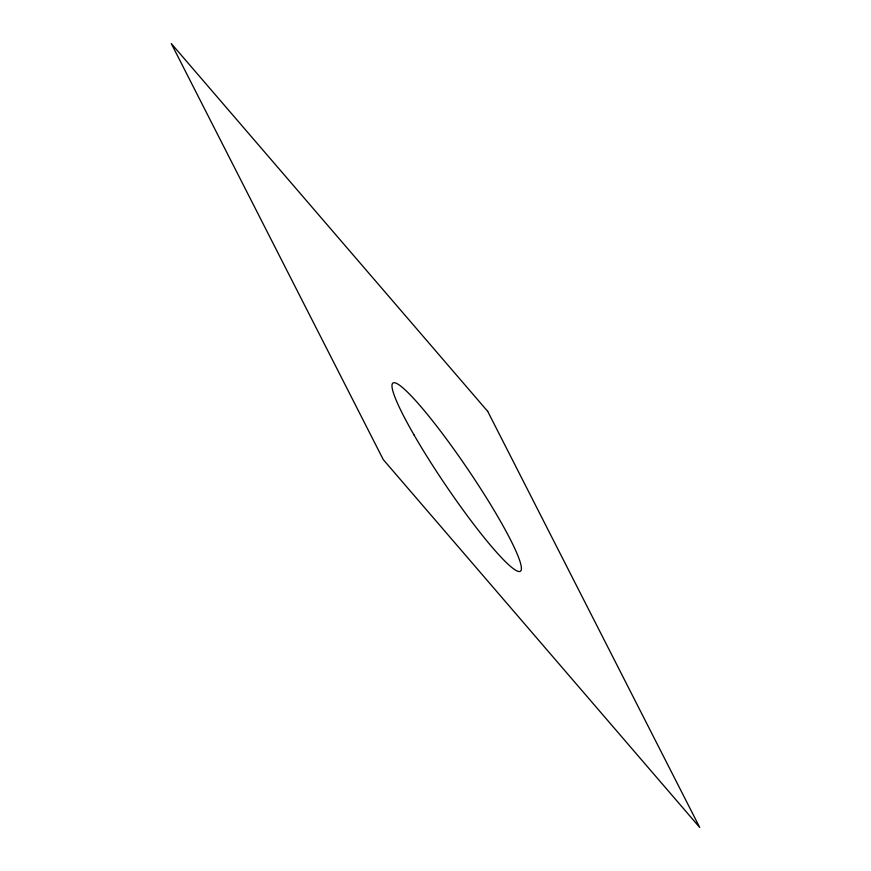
<?xml version="1.0" encoding="UTF-8"?>
<svg xmlns="http://www.w3.org/2000/svg" width="871" height="871" viewBox="0 0 871 871"><rect width="100%" height="100%" fill="white"/><g stroke="black" fill="none" stroke-linecap="round" stroke-linejoin="round"><path stroke-width="1.31" d="M487.716 411.373L171.282 43.55L383.284 459.627L699.718 827.45L487.716 411.373M414.063 435.01A113.666 13.653 55.9 0 0 520.227 571.343A113.666 13.653 55.9 0 0 435.816 424.972A113.666 13.653 55.9 0 0 414.063 435.01"/></g></svg>
